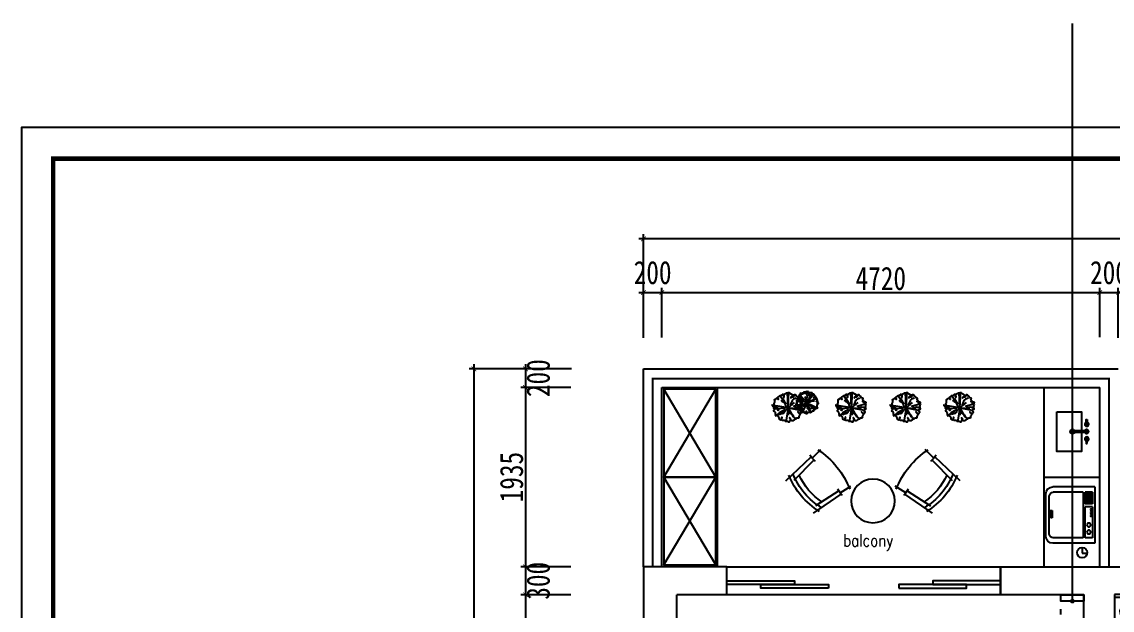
# Model space of a CAD drawing. Header units: millimetres. Extents: x -77055 to 331180, y -861586 to -491011.
# Drawn here: x 138908 to 150662, y -650723 to -644378 of the extents above; entities that cross this region are included whole.
import ezdxf

# ---------------------------------------------------------------- set-up
doc = ezdxf.new("R2010")
doc.units = ezdxf.units.MM
doc.header["$PDMODE"] = 3
for name, pattern in [('ACAD_ISO03W100', [30, 12, -18]), ('DASHED2', [0.375, 0.25, -0.125]), ('M-HIDDEN', [1.875, 1.25, -0.625])]:
    doc.linetypes.add(name, pattern=pattern)
for name, color, linetype in [('0-01图框模板说明', 2, 'Continuous'), ('0-02图框细线', 136, 'Continuous'), ('250', 250, 'Continuous'), ('5', 5, 'Continuous'), ('DOOR【门】', 1, 'Continuous'), ('IDS-FIXT', 31, 'Continuous'), ('IEM-18Norm', 30, 'Continuous'), ('IFF-PLANTS', 86, 'Continuous'), ('JP-高位家具', 1, 'Continuous'), ('PUB_TEXT', 7, 'Continuous')]:
    doc.layers.add(name, color=color, linetype=linetype)
doc.styles.add('_SIMPLEX', font='SIMPLEX.shx', dxfattribs={"width": 0.8})
doc.styles.add('DIM', font='simhei.ttf', dxfattribs={"width": 0.8})
doc.dimstyles.new('1-50', dxfattribs={"dimscale": 50, "dimtxt": 5, "dimasz": 1, "dimexe": 1, "dimexo": 0.1, "dimgap": 0.5, "dimtad": 1, "dimdec": 0, "dimdsep": 46, "dimtxsty": 'DIM', "dimblk": 'ARCHTICK', "dimcen": 4, "dimdle": 1, "dimclrd": 3, "dimclre": 3, "dimclrt": 1, "dimadec": 0, "dimazin": 0, "dimtfac": 1, "dimtdec": 0, "dimtmove": 2, "dimatfit": 3, "dimldrblk": 'DOT', "dimfxl": 15, "dimfxlon": 1, "dimarcsym": 0})

# ---------------------------------------------------------------- blocks, each defined once
blk = doc.blocks.new('_ArchTick')
at = {"color": 0, "linetype": 'ByBlock', "const_width": 0.15}
blk.add_lwpolyline([(-0.5, -0.5), (0.5, 0.5)], dxfattribs=at)
blk = doc.blocks.new('*D621')
at = {"layer": '250', "color": 3, "lineweight": -2}
for p, q in [((145558, -647298), (145858, -647298)), ((145608, -647787), (145608, -647248)), ((145808, -647782), (145808, -647248))]:
    blk.add_line(p, q, dxfattribs=at)
at = {"layer": 'Defpoints', "color": 0}
for p in [(145808, -647298), (145608, -647792), (145808, -647787)]:
    blk.add_point(p, dxfattribs=at)
at = {"layer": '250', "color": 3, "lineweight": -2, "xscale": 50, "yscale": 50, "zscale": 50, "rotation": 180}
blk.add_blockref('_ArchTick', (145608, -647298), dxfattribs=at)
at = {"layer": '250', "color": 3, "lineweight": -2, "xscale": 50, "yscale": 50, "zscale": 50}
blk.add_blockref('_ArchTick', (145808, -647298), dxfattribs=at)
at = {"layer": '250', "color": 1, "insert": (145708, -647084), "char_height": 250, "attachment_point": 5, "style": 'DIM'}
blk.add_mtext('200', dxfattribs=at)
blk = doc.blocks.new('_Dot')
at = {"color": 0, "linetype": 'ByBlock', "lineweight": -2}
blk.add_line((-0.5, 0), (-1, 0), dxfattribs=at)
at = {"color": 0, "linetype": 'ByBlock', "const_width": 0.5}
blk.add_lwpolyline([(-0.25, 0, 1), (0.25, 0, 1)], format="xyb", close=True, dxfattribs=at)
blk = doc.blocks.new('*D622')
at = {"layer": '250', "color": 3, "lineweight": -2}
for p, q in [((145758, -647298), (150578, -647298)), ((145808, -647782), (145808, -647248)), ((150528, -647778), (150528, -647248))]:
    blk.add_line(p, q, dxfattribs=at)
at = {"layer": 'Defpoints', "color": 0}
for p in [(150528, -647298), (145808, -647787), (150528, -647783)]:
    blk.add_point(p, dxfattribs=at)
at = {"layer": '250', "color": 3, "lineweight": -2, "xscale": 50, "yscale": 50, "zscale": 50, "rotation": 180}
blk.add_blockref('_ArchTick', (145808, -647298), dxfattribs=at)
at = {"layer": '250', "color": 3, "lineweight": -2, "xscale": 50, "yscale": 50, "zscale": 50}
blk.add_blockref('_ArchTick', (150528, -647298), dxfattribs=at)
at = {"layer": '250', "color": 1, "insert": (148168, -647147), "char_height": 250, "attachment_point": 5, "style": 'DIM'}
blk.add_mtext('4720', dxfattribs=at)
blk = doc.blocks.new('*D623')
at = {"layer": '250', "color": 3, "lineweight": -2}
for p, q in [((150478, -647298), (150778, -647298)), ((150528, -647778), (150528, -647248)), ((150728, -647787), (150728, -647248))]:
    blk.add_line(p, q, dxfattribs=at)
at = {"layer": 'Defpoints', "color": 0}
for p in [(150728, -647298), (150528, -647783), (150728, -647792)]:
    blk.add_point(p, dxfattribs=at)
at = {"layer": '250', "color": 3, "lineweight": -2, "xscale": 50, "yscale": 50, "zscale": 50, "rotation": 180}
blk.add_blockref('_ArchTick', (150528, -647298), dxfattribs=at)
at = {"layer": '250', "color": 3, "lineweight": -2, "xscale": 50, "yscale": 50, "zscale": 50}
blk.add_blockref('_ArchTick', (150728, -647298), dxfattribs=at)
at = {"layer": '250', "color": 1, "insert": (150628, -647084), "char_height": 250, "attachment_point": 5, "style": 'DIM'}
blk.add_mtext('200', dxfattribs=at)
blk = doc.blocks.new('*D630')
at = {"layer": '250', "color": 3, "lineweight": -2}
for p, q in [((144833, -648121), (144288, -648121)), ((144338, -648071), (144338, -648371)), ((144828, -648321), (144288, -648321))]:
    blk.add_line(p, q, dxfattribs=at)
at = {"layer": 'Defpoints', "color": 0}
for p in [(144838, -648121), (144338, -648321), (144833, -648321)]:
    blk.add_point(p, dxfattribs=at)
at = {"layer": '250', "color": 3, "lineweight": -2, "xscale": 50, "yscale": 50, "zscale": 50}
for p, rotation in [((144338, -648121), 90), ((144338, -648321), 270)]:
    blk.add_blockref('_ArchTick', p, dxfattribs=dict(at, rotation=rotation))
at = {"layer": '250', "color": 1, "insert": (144476, -648221), "char_height": 250, "attachment_point": 5, "rotation": 90, "style": 'DIM'}
blk.add_mtext('200', dxfattribs=at)
blk = doc.blocks.new('*D631')
at = {"layer": '250', "color": 3, "lineweight": -2}
for p, q in [((144338, -648271), (144338, -650306)), ((144828, -648321), (144288, -648321)), ((144668, -650256), (144288, -650256))]:
    blk.add_line(p, q, dxfattribs=at)
at = {"layer": 'Defpoints', "color": 0}
for p in [(144833, -648321), (144338, -650256), (144673, -650256)]:
    blk.add_point(p, dxfattribs=at)
at = {"layer": '250', "color": 3, "lineweight": -2, "xscale": 50, "yscale": 50, "zscale": 50}
for p, rotation in [((144338, -648321), 90), ((144338, -650256), 270)]:
    blk.add_blockref('_ArchTick', p, dxfattribs=dict(at, rotation=rotation))
at = {"layer": '250', "color": 1, "insert": (144188, -649288), "char_height": 250, "attachment_point": 5, "rotation": 90, "style": 'DIM'}
blk.add_mtext('1935', dxfattribs=at)
blk = doc.blocks.new('*D632')
at = {"layer": '250', "color": 3, "lineweight": -2}
for p, q in [((144828, -650256), (144288, -650256)), ((144338, -650206), (144338, -650606)), ((144828, -650556), (144288, -650556))]:
    blk.add_line(p, q, dxfattribs=at)
at = {"layer": 'Defpoints', "color": 0}
for p in [(144833, -650256), (144338, -650556), (144833, -650556)]:
    blk.add_point(p, dxfattribs=at)
at = {"layer": '250', "color": 3, "lineweight": -2, "xscale": 50, "yscale": 50, "zscale": 50}
for p, rotation in [((144338, -650256), 90), ((144338, -650556), 270)]:
    blk.add_blockref('_ArchTick', p, dxfattribs=dict(at, rotation=rotation))
at = {"layer": '250', "color": 1, "insert": (144476, -650406), "char_height": 250, "attachment_point": 5, "rotation": 90, "style": 'DIM'}
blk.add_mtext('300', dxfattribs=at)
blk = doc.blocks.new('*D633')
at = {"layer": '250', "color": 3, "lineweight": -2}
for p, q in [((144828, -650556), (144288, -650556)), ((144338, -650506), (144338, -657486)), ((144828, -657436), (144288, -657436))]:
    blk.add_line(p, q, dxfattribs=at)
at = {"layer": 'Defpoints', "color": 0}
for p in [(144833, -650556), (144338, -657436), (144833, -657436)]:
    blk.add_point(p, dxfattribs=at)
at = {"layer": '250', "color": 3, "lineweight": -2, "xscale": 50, "yscale": 50, "zscale": 50}
for p, rotation in [((144338, -650556), 90), ((144338, -657436), 270)]:
    blk.add_blockref('_ArchTick', p, dxfattribs=dict(at, rotation=rotation))
at = {"layer": '250', "color": 1, "insert": (144186, -653996), "char_height": 250, "attachment_point": 5, "rotation": 90, "style": 'DIM'}
blk.add_mtext('6880', dxfattribs=at)
blk = doc.blocks.new('*D648')
at = {"layer": '250', "color": 3, "lineweight": -2}
for p, q in [((159928, -646720), (145558, -646720)), ((145608, -647470), (145608, -646670)), ((159878, -647470), (159878, -646670))]:
    blk.add_line(p, q, dxfattribs=at)
at = {"layer": 'Defpoints', "color": 0}
for p in [(145608, -646720), (145608, -648048), (159878, -648048)]:
    blk.add_point(p, dxfattribs=at)
at = {"layer": '250', "color": 3, "lineweight": -2, "xscale": 50, "yscale": 50, "zscale": 50, "rotation": 180}
blk.add_blockref('_ArchTick', (145608, -646720), dxfattribs=at)
at = {"layer": '250', "color": 3, "lineweight": -2, "xscale": 50, "yscale": 50, "zscale": 50}
blk.add_blockref('_ArchTick', (159878, -646720), dxfattribs=at)
at = {"layer": '250', "color": 1, "insert": (152743, -646569), "char_height": 250, "attachment_point": 5, "style": 'DIM'}
blk.add_mtext('14270', dxfattribs=at)
blk = doc.blocks.new('*D650')
at = {"layer": '250', "color": 3, "lineweight": -2}
for p, q in [((144532, -648121), (143732, -648121)), ((143782, -648071), (143782, -659636)), ((144532, -659586), (143732, -659586))]:
    blk.add_line(p, q, dxfattribs=at)
at = {"layer": 'Defpoints', "color": 0}
for p in [(144833, -648121), (143782, -659586), (144833, -659586)]:
    blk.add_point(p, dxfattribs=at)
at = {"layer": '250', "color": 3, "lineweight": -2, "xscale": 50, "yscale": 50, "zscale": 50}
for p, rotation in [((143782, -648121), 90), ((143782, -659586), 270)]:
    blk.add_blockref('_ArchTick', p, dxfattribs=dict(at, rotation=rotation))
at = {"layer": '250', "color": 1, "insert": (143632, -653853), "char_height": 250, "attachment_point": 5, "rotation": 90, "style": 'DIM'}
blk.add_mtext('11465', dxfattribs=at)
blk = doc.blocks.new('TREE')
at = {"color": 0, "linetype": 'ByBlock'}
for p, q in [((0, 0), (-426, 453)), ((-28, 553), (-9, 216)), ((0, 0), (-500, -310)), ((0, 0), (-473, -365)), ((1, -2), (-184, 326)), ((-14, 124), (-37, 392)), ((0, 0), (-35, -318)), ((-2, -2), (384, 367)), ((0, 0), (227, 147)), ((0, 0), (381, 26)), ((0, 0), (325, -339)), ((0, 0), (223, -298)), ((-580, -11), (-189, -11)), ((-146, -21), (-393, -29)), ((189, -548), (66, -191))]:
    blk.add_line(p, q, dxfattribs=at)
for points in [[(-533, 172, 0.048549), (-538, 162, 0.190472), (-538, 152, -0.10101), (-534, 136, 0.307962), (-529, 126, 0.265853), (-522, 125, -0.124573), (-499, 128, -0.175417), (-471, 113, -0.55537), (-474, 103, -0.151111), (-493, 103, 0.037801), (-513, 108, 0.126958), (-522, 108, 0.229316), (-545, 84, 0.16988), (-545, 59, -0.10766), (-541, 26, 0.160613), (-535, -45, -0.11842), (-527, -95, -0.101826), (-531, -107, 0.641425), (-505, -139, 0.023709), (-443, -97, -0.264906), (-413, -93, -0.527356), (-410, -108, -0.115062), (-453, -136, 0.153737), (-493, -166, 0.227692), (-497, -195, -0.107046), (-494, -249, 0.304489), (-478, -282, 0.118537), (-445, -292, -0.24455), (-417, -310, -0.401226), (-423, -336, 0.516312), (-423, -369, 0.207858), (-395, -376, -0.205707), (-373, -381, 0.042292), (-366, -398, 0.27872), (-293, -406, 0.371124), (-277, -369, -0.162146), (-276, -332, -0.092503), (-254, -296, -0.92822), (-245, -302, 0.045097), (-264, -338, 0.271844), (-261, -356, -0.045638), (-237, -394, -0.351087), (-245, -437, 0.267635), (-276, -481, 0.456302), (-255, -503, 0.224849), (-239, -495, -0.702819), (-221, -501, 0.36667), (-167, -517, -0.306593), (-116, -526, 0.365707), (-41, -531, 0.229267), (-32, -515, -0.531538), (-16, -505, 0.038694), (27, -520, 0.546027), (39, -510, 0.008428), (32, -472, -1.045168), (37, -471, 0.024954), (85, -536, 0.277631), (132, -553, 0.618575), (136, -539, 0.07332), (112, -501, -0.264636), (108, -484, -0.283668), (151, -475, 0.151544), (216, -478, 0.263252), (240, -456, -0.276965), (266, -432, -0.00619), (307, -424, 0.292035), (342, -392, 0.386467), (334, -377, -0.479561), (328, -327, -0.347201), (364, -322, 0.24097), (407, -324, 0.319278), (424, -297, -0.256097), (439, -262, 0.599235), (437, -247, 0.047891), (392, -236, -0.010419), (332, -226, -1.343777), (334, -221, -0.207946), (408, -227, 0.33552), (447, -221, 0.15502), (468, -176, -0.317336), (499, -144, 0.33213), (532, -107, 0.295355), (520, -83, -0.3785), (502, -32, 0.22719), (500, 14, 0.002774), (486, 38, -0.340727), (489, 58, 0.192143), (500, 81, 0.191783), (474, 155, 0.399061), (419, 160, -0.281864), (340, 151, -0.778653), (341, 160, 0.05714), (390, 169, 0.298226), (428, 213, -0.213147), (451, 252, 0.598277), (448, 281, 0.136008), (413, 299, -0.239617), (383, 322, 0.225446), (329, 367, -0.274678), (282, 414, 0.625959), (207, 429, -0.077436), (161, 385, -1.722769), (161, 389, 0.182225), (191, 427, -0.220662), (213, 451, 0.440558), (221, 473, 0.255848), (180, 500, 0.203833), (140, 487, -0.381368), (42, 488, 0.289099), (-77, 508, 0.098536), (-107, 488, -0.37499), (-148, 485, 0.295657), (-212, 490, 0.325049), (-226, 463, -0.444778), (-241, 442, -0.072527), (-280, 445, 0.724317), (-286, 435, 0.036145), (-225, 376, 0.245611), (-185, 367, -0.314344), (-138, 351, -0.471362), (-150, 307, -0.328571), (-187, 315, 0.165469), (-233, 341, -0.289587), (-308, 411, 0.485494), (-358, 433, 0.37279), (-379, 377, -0.569082), (-398, 355, 0.406999), (-425, 335, -0.196889), (-455, 288, -0.049165), (-529, 245, 0.519447), (-535, 215, -0.377457), (-533, 172, 3.957934)], [(15, 56, -0.10196), (60, 209, 0.275224), (55, 302, -0.168848), (27, 414, -2.224984)], [(-390, 62, -0.036231), (-288, 26, 0.185457), (-162, 20, -0.211068), (-43, 9, 0.149215), (0, 0, -8.760448)], [(487, -11, 0.172133), (370, 10, -0.196086), (205, 48, 0.316741), (120, 48, -11.613477)], [(-159, -464, 0.391732), (-139, -392, -0.180788), (-149, -315, -0.13994), (-84, -199, 0.260432), (-59, -111, -0.869243)], [(295, -451, 0.133517), (268, -402, 0.059364), (224, -366, -0.223064), (177, -290, 0.236418), (120, -204, -0.461399)]]:
    blk.add_lwpolyline(points, format="xyb", dxfattribs=at)
blk = doc.blocks.new('A$C54042851')
at = {"layer": 'PUB_TEXT', "color": 5, "style": '_SIMPLEX', "width": 0.8}
blk.add_text(' balcony', height=133.3, rotation=360, dxfattribs=at).set_placement((-89, 6251))
blk = doc.blocks.new('A$C3FA61304')
at = {"color": 251}
for p, q in [((38, 561), (38, 113)), ((444, 611), (88, 611)), ((444, 64), (444, 611)), ((471, 611), (471, 236)), ((559, 611), (471, 611)), ((559, 236), (559, 611)), ((55, 363, -1341), (55, 287, -1341)), ((76, 368, -1341), (60, 368, -1341)), ((60, 282, -1341), (76, 282, -1341)), ((76, 282, -1341), (76, 368, -1341)), ((559, 236), (471, 236)), ((471, 200), (471, 64)), ((559, 200), (471, 200)), ((505, 190, -1341), (489, 190, -1341)), ((489, 73, -1341), (489, 190, -1341)), ((505, 73, -1341), (505, 190, -1341)), ((521, 73, -1341), (521, 190, -1341)), ((536, 190, -1341), (521, 190, -1341)), ((536, 73, -1341), (536, 190, -1341)), ((559, 64), (559, 200)), ((444, 64), (88, 64)), ((559, 64), (471, 64)), ((505, 73, -1341), (489, 73, -1341)), ((536, 73, -1341), (521, 73, -1341))]:
    blk.add_line(p, q, dxfattribs=at)
for centre, radius in [((514, 540, -1341), 23.1), ((514, 455, -1341), 23.1), ((538, 342, -1341), 8.22), ((538, 307, -1341), 8.22), ((538, 273, -1341), 8.22)]:
    blk.add_circle(centre, radius, dxfattribs=at)
for centre, radius, start, end in [((88, 561), 49.5, 90, 180), ((60, 363, -1341), 4.95, 90, 180), ((60, 287, -1341), 4.95, 180, 270), ((88, 113), 49.5, 180, 270)]:
    blk.add_arc(centre, radius, start, end, dxfattribs=at)
at = {"layer": 'IDS-FIXT', "ltscale": 3}
for p, q in [((587, 674), (82, 674)), ((587, 0), (587, 674)), ((0, 592), (0, 82)), ((587, 0), (82, 0))]:
    blk.add_line(p, q, dxfattribs=at)
for centre, start, end in [((82, 592), 90, 180), ((82, 82), 180, 270)]:
    blk.add_arc(centre, 82.5, start, end, dxfattribs=at)
blk = doc.blocks.new('941RFD')
at = {"color": 2}
for p, q in [((40964, 8550), (40841, 8550)), ((40964, 8532), (40841, 8532))]:
    blk.add_line(p, q, dxfattribs=at)
for points in [[(40643, 8754), (40909, 8754), (40909, 8328), (40643, 8328)], [(40971, 8671), (40971, 8613), (40959, 8613), (40959, 8671)], [(40971, 8411), (40971, 8469), (40959, 8469), (40959, 8411)]]:
    blk.add_lwpolyline(points, close=True, dxfattribs=at)
for radius in [24, 16]:
    blk.add_circle((40812, 8541), radius, dxfattribs=at)
for centre, radius, start, end in [((40965, 8621), 22, 105.2764, 74.7237), ((40841, 8541), 8.57, 90, 270), ((40965, 8461), 22, 285.2764, 254.7237), ((40965, 8541), 22, 202.9179, 157.0821), ((40964, 8541), 8.57, 270, 90)]:
    blk.add_arc(centre, radius, start, end, dxfattribs=at)
blk = doc.blocks.new('gf')
at = {"color": 2}
for p, q in [((97403, -12710), (97767, -12961)), ((97737, -13001), (97429, -12806)), ((98964, -12710), (98600, -12961)), ((98629, -13001), (98938, -12806)), ((97755, -12976), (97894, -13063)), ((98612, -12976), (98473, -13063)), ((97044, -13135), (97374, -13447)), ((99323, -13135), (98993, -13447)), ((97409, -13406), (97146, -13138)), ((98957, -13406), (99220, -13138)), ((97389, -13429), (97501, -13545)), ((98978, -13429), (98865, -13545))]:
    blk.add_line(p, q, dxfattribs=at)
blk.add_circle((98183, -12871), 286, dxfattribs=at)
for centre, radius, start, end in [((97992, -13570), 979, 121.3946, 158.2037), ((97972, -13551), 897, 120.805, 158.5297), ((98395, -13551), 897, 21.4703, 59.195), ((98375, -13570), 979, 21.7963, 58.6054), ((98288, -13377), 666, 139.0444, 148.0705), ((98079, -13377), 666, 31.9295, 40.9556), ((96878, -12636), 1075, 302.7424, 338.895), ((99489, -12636), 1075, 201.105, 237.2576), ((97891, -13867), 666, 133.9798, 143.3347), ((98475, -13867), 666, 36.6653, 46.0202)]:
    blk.add_arc(centre, radius, start, end, dxfattribs=at)
at = {"color": 1}
for centre, start, end in [((97972, -13551), 123.4784, 155.6579), ((98395, -13551), 24.3421, 56.5216)]:
    blk.add_arc(centre, 829, start, end, dxfattribs=at)
blk = doc.blocks.new('A$C277C16EF')
at = {"layer": '0-01图框模板说明', "color": 2, "const_width": 49}
blk.add_lwpolyline([(-338, 19745), (-338, 338), (-28062, 338), (-28062, 19745)], close=True, dxfattribs=at)
at = {"layer": '0-02图框细线'}
blk.add_lwpolyline([(0, 20083), (0, 0), (-28400, 0), (-28400, 20083)], close=True, dxfattribs=at)
blk = doc.blocks.new('A$C4EE4461C')
at = {"color": 2, "ltscale": 1000}
for p, q in [((2065, 2400), (65, 2400)), ((65, 2400), (65, 600)), ((2065, 600), (2065, 2400)), ((1465, 600), (1465, 2282)), ((65, 600), (2065, 600))]:
    blk.add_line(p, q, dxfattribs=at)
at = {"color": 8, "ltscale": 1000}
blk.add_line((265, 2400), (265, 600), dxfattribs=at)
at = {"color": 8, "linetype": 'DASHED2', "ltscale": 0.5}
for p, q in [((1505, 2400), (376, 569)), ((1385, 600), (1385, 2125))]:
    blk.add_line(p, q, dxfattribs=at)
at = {"color": 1, "ltscale": 1000}
for p, q in [((1525, 2400), (561, 579)), ((2035, 600), (2035, 2400))]:
    blk.add_line(p, q, dxfattribs=at)
at = {"color": 3}
blk.add_lwpolyline([(2065, 864), (2025, 864), (2025, 2064), (2065, 2064)], close=True, dxfattribs=at)
at = {"color": 2, "ltscale": 1000}
blk.add_open_spline([(184, 2400), (105, 2470), (-12, 2499), (10, 2289), (68, 2182), (3, 1991), (86, 1772), (27, 1228), (77, 1300), (3, 1016), (94, 799), (-32, 552), (111, 521), (313, 633), (478, 509), (703, 591), (809, 597), (869, 600)], degree=3, knots=[0, 0, 0, 0, 140.356688, 240.855445, 374.272085, 514.628774, 800.960617, 1037.309606, 1234.977718, 1501.883052, 1872.056655, 1990.732643, 2052.345442, 2125.407537, 2467.000811, 2608.004871, 2786.638856, 2786.638856, 2786.638856, 2786.638856], dxfattribs=at)
at = {"color": 1, "ltscale": 1000}
for points, knots in [([(1688, 2229), (1795, 2295), (1953, 2392), (1909, 2210), (1886, 2123), (1884, 2065), (1884, 2028)], [0, 0, 0, 0, 257.192142, 380.388355, 440.188761, 557.045341, 557.045341, 557.045341, 557.045341]), ([(1752, 2250), (1673, 2293), (1518, 2376), (1604, 2161), (1585, 2062), (1567, 1984), (1589, 1902), (1590, 1840), (1566, 1746), (1710, 1865), (1780, 1872), (1809, 1874)], [0, 0, 0, 0, 197.98522, 383.798459, 461.536852, 537.063609, 629.138715, 719.341985, 744.183766, 895.041347, 1000.692483, 1000.692483, 1000.692483, 1000.692483]), ([(1852, 2122), (1859, 2101), (1873, 2061), (1912, 1977), (1887, 1900), (1942, 1802), (1855, 1790), (1809, 1866), (1743, 1866), (1721, 1866)], [0, 0, 0, 0, 70.314327, 132.712823, 281.06886, 345.030234, 373.143701, 508.899423, 574.349148, 574.349148, 574.349148, 574.349148]), ([(1765, 1705), (1686, 1748), (1531, 1831), (1617, 1617), (1598, 1517), (1580, 1439), (1602, 1357), (1603, 1295), (1579, 1202), (1723, 1320), (1793, 1327), (1822, 1329)], [0, 0, 0, 0, 197.98522, 383.798459, 461.536852, 537.063609, 629.138715, 719.341985, 744.183766, 895.041347, 1000.692483, 1000.692483, 1000.692483, 1000.692483]), ([(1701, 1684), (1808, 1750), (1966, 1847), (1922, 1665), (1899, 1578), (1897, 1521), (1897, 1483)], [0, 0, 0, 0, 257.192142, 380.388355, 440.188761, 557.045341, 557.045341, 557.045341, 557.045341]), ([(1865, 1577), (1872, 1556), (1886, 1517), (1925, 1433), (1900, 1355), (1955, 1258), (1868, 1246), (1822, 1321), (1756, 1321), (1734, 1321)], [0, 0, 0, 0, 70.314327, 132.712823, 281.06886, 345.030234, 373.143701, 508.899423, 574.349148, 574.349148, 574.349148, 574.349148]), ([(1765, 1136), (1686, 1179), (1531, 1262), (1617, 1047), (1598, 947), (1580, 869), (1602, 788), (1603, 726), (1579, 632), (1723, 750), (1793, 757), (1822, 760)], [0, 0, 0, 0, 197.98522, 383.798459, 461.536852, 537.063609, 629.138715, 719.341985, 744.183766, 895.041347, 1000.692483, 1000.692483, 1000.692483, 1000.692483]), ([(1701, 1115), (1808, 1181), (1966, 1278), (1922, 1095), (1899, 1008), (1897, 951), (1897, 913)], [0, 0, 0, 0, 257.192142, 380.388355, 440.188761, 557.045341, 557.045341, 557.045341, 557.045341]), ([(1865, 1007), (1872, 986), (1886, 947), (1925, 863), (1900, 786), (1955, 688), (1868, 676), (1822, 751), (1756, 751), (1734, 751)], [0, 0, 0, 0, 70.314327, 132.712823, 281.06886, 345.030234, 373.143701, 508.899423, 574.349148, 574.349148, 574.349148, 574.349148])]:
    blk.add_open_spline(points, degree=3, knots=knots, dxfattribs=at)
blk = doc.blocks.new('*D693')
at = {"layer": '250', "color": 3, "lineweight": -2}
for p, q in [((-23716, -597913), (-22916, -597913)), ((-22966, -597863), (-22966, -598503)), ((-23716, -598453), (-22916, -598453)), ((176589, -649385), (176589, -648585)), ((180979, -649385), (180979, -648585)), ((176539, -648635), (181029, -648635))]:
    blk.add_line(p, q, dxfattribs=at)
at = {"layer": 'Defpoints', "color": 0}
for p in [(-25214, -597913), (-24189, -598453), (-22966, -598453), (180979, -648635), (176589, -650556), (180979, -650556)]:
    blk.add_point(p, dxfattribs=at)
at = {"layer": '250', "color": 3, "lineweight": -2, "xscale": 50, "yscale": 50, "zscale": 50}
for p, rotation in [((-22966, -597913), 90), ((-22966, -598453), 270), ((176589, -648635), 180)]:
    blk.add_blockref('_ArchTick', p, dxfattribs=dict(at, rotation=rotation))
blk.add_blockref('_ArchTick', (180979, -648635), dxfattribs=at)
at = {"layer": '250', "color": 1, "insert": (-23168, -598183), "char_height": 250, "attachment_point": 5, "rotation": 90, "style": 'DIM'}
blk.add_mtext('540', dxfattribs=at)
at = {"layer": '250', "color": 1, "insert": (178784, -648483), "char_height": 250, "attachment_point": 5, "style": 'DIM'}
blk.add_mtext('4390', dxfattribs=at)
blk = doc.blocks.new('*D697')
at = {"layer": '250', "color": 3, "lineweight": -2}
for p, q in [((-22966, -602663), (-22966, -607118)), ((-23716, -602713), (-22916, -602713)), ((-23716, -607068), (-22916, -607068)), ((150253, -655191), (149547, -655191)), ((149597, -656986), (149597, -655141)), ((150253, -656936), (149547, -656936))]:
    blk.add_line(p, q, dxfattribs=at)
at = {"layer": 'Defpoints', "color": 0}
for p in [(-24429, -602713), (-24429, -607068), (-22966, -607068), (149597, -655191), (150258, -655191), (150258, -656936)]:
    blk.add_point(p, dxfattribs=at)
at = {"layer": '250', "color": 3, "lineweight": -2, "xscale": 50, "yscale": 50, "zscale": 50}
for p, rotation in [((-22966, -602713), 90), ((-22966, -607068), 270), ((149597, -655191), 90), ((149597, -656936), 270)]:
    blk.add_blockref('_ArchTick', p, dxfattribs=dict(at, rotation=rotation))
at = {"layer": '250', "color": 1, "char_height": 250, "attachment_point": 5, "rotation": 90, "style": 'DIM'}
for s, insert in [('4355', (-23116, -604890)), ('1745', (149447, -656063))]:
    blk.add_mtext(s, dxfattribs=dict(at, insert=insert))
blk = doc.blocks.new('*D698')
at = {"layer": '250', "color": 3, "lineweight": -2}
for p, q in [((-23716, -607068), (-22916, -607068)), ((-22966, -607018), (-22966, -607358)), ((-23716, -607308), (-22916, -607308)), ((150213, -655191), (149740, -655191)), ((149790, -656986), (149790, -655141)), ((150253, -656936), (149740, -656936))]:
    blk.add_line(p, q, dxfattribs=at)
at = {"layer": 'Defpoints', "color": 0}
for p in [(-24429, -607068), (-24189, -607308), (-22966, -607308), (149790, -655191), (150218, -655191), (150258, -656936)]:
    blk.add_point(p, dxfattribs=at)
at = {"layer": '250', "color": 3, "lineweight": -2, "xscale": 50, "yscale": 50, "zscale": 50}
for p, rotation in [((-22966, -607068), 90), ((-22966, -607308), 270), ((149790, -655191), 90), ((149790, -656936), 270)]:
    blk.add_blockref('_ArchTick', p, dxfattribs=dict(at, rotation=rotation))
at = {"layer": '250', "color": 1, "char_height": 250, "attachment_point": 5, "rotation": 90, "style": 'DIM'}
for s, insert in [('240', (-22778, -606855)), ('1745', (149640, -656063))]:
    blk.add_mtext(s, dxfattribs=dict(at, insert=insert))
blk = doc.blocks.new('*D699')
at = {"layer": '250', "color": 3, "lineweight": -2}
for p, q in [((-23716, -607308), (-22916, -607308)), ((-22966, -607258), (-22966, -607918)), ((-23716, -607868), (-22916, -607868)), ((157088, -650561), (157088, -650872)), ((158853, -650561), (158853, -650872)), ((157038, -650822), (158903, -650822))]:
    blk.add_line(p, q, dxfattribs=at)
at = {"layer": 'Defpoints', "color": 0}
for p in [(-24189, -607308), (-25224, -607868), (-22966, -607868), (157088, -650556), (158853, -650556), (158853, -650822)]:
    blk.add_point(p, dxfattribs=at)
at = {"layer": '250', "color": 3, "lineweight": -2, "xscale": 50, "yscale": 50, "zscale": 50}
for p, rotation in [((-22966, -607308), 90), ((-22966, -607868), 270), ((157088, -650822), 180)]:
    blk.add_blockref('_ArchTick', p, dxfattribs=dict(at, rotation=rotation))
blk.add_blockref('_ArchTick', (158853, -650822), dxfattribs=at)
at = {"layer": '250', "color": 1, "insert": (-23168, -607588), "char_height": 250, "attachment_point": 5, "rotation": 90, "style": 'DIM'}
blk.add_mtext('560', dxfattribs=at)
at = {"layer": '250', "color": 1, "insert": (157971, -650672), "char_height": 250, "attachment_point": 5, "style": 'DIM'}
blk.add_mtext('1765', dxfattribs=at)

msp = doc.modelspace()

# ---------------------------------------------------------------- linework, layer by layer
at = {"layer": '250', "color": 2}
for p, q in [((145608.3, -650255.8), (145608.3, -648120.8)), ((145608.3, -648120.8), (150728.3, -648120.8)), ((145808.3, -650255.8), (145808.3, -648320.8)), ((145808.3, -648320.8), (150528.3, -648320.8)), ((146408.3, -650255.8), (146408.3, -648320.8)), ((150528.3, -650255.8), (150528.3, -648320.8))]:
    msp.add_line(p, q, dxfattribs=at)
at = {"layer": '250', "color": 1}
for p, q in [((149928.3, -650255.8), (149928.3, -648320.8)), ((149928.3, -649288.3), (150528.3, -649288.3))]:
    msp.add_line(p, q, dxfattribs=at)
at = {"layer": '250', "color": 7}
for p, q in [((150339.2, -650047.5), (150339.2, -650107.5)), ((150339.2, -650107.5), (150394, -650107.5)), ((145808.3, -650255.8), (145608.3, -650255.8)), ((145608.3, -650255.8), (145608.3, -657975.8)), ((146508.3, -650255.8), (145808.3, -650255.8)), ((146508.3, -650555.8), (146508.3, -650255.8)), ((149458.3, -650555.8), (149458.3, -650255.8)), ((149458.3, -650255.8), (150528.3, -650255.8)), ((150528.3, -650255.8), (151573.3, -650255.8)), ((145968.3, -657435.8), (145968.3, -650555.8)), ((146508.3, -650555.8), (145968.3, -650555.8)), ((150358.3, -650555.8), (149458.3, -650555.8)), ((150358.3, -653990.8), (150358.3, -650555.8))]:
    msp.add_line(p, q, dxfattribs=at)
at = {"layer": '250', "color": 1, "const_width": 20}
msp.add_lwpolyline([(145708.3, -650255.8), (145708.3, -648227.3), (150627.2, -648227.3), (150627.2, -650255.8)], dxfattribs=at)
at = {"layer": '250', "color": 1}
msp.add_lwpolyline([(146388.3, -648340.8), (145828.3, -648340.8), (145828.3, -650235.8), (146388.3, -650235.8)], close=True, dxfattribs=at)
at = {"layer": '250', "color": 8}
for points in [[(145828.3, -650235.8), (146388.3, -649288.3), (145828.3, -649288.3), (146388.3, -648340.8)], [(146388.3, -650235.8), (145828.3, -649288.3), (146388.3, -649288.3), (145828.3, -648340.8)]]:
    msp.add_lwpolyline(points, dxfattribs=at)
at = {"layer": '250', "color": 251}
msp.add_lwpolyline([(149458.3, -650255.8), (149458.3, -650555.8), (146508.3, -650555.8), (146508.3, -650255.8)], close=True, dxfattribs=at)
at = {"layer": '250', "color": 2}
for points in [[(147238.3, -650445.8), (146508.3, -650445.8), (146508.3, -650405.8), (147238.3, -650405.8)], [(147603.3, -650485.8), (146873.3, -650485.8), (146873.3, -650445.8), (147603.3, -650445.8)], [(148363.3, -650485.8), (149093.3, -650485.8), (149093.3, -650445.8), (148363.3, -650445.8)], [(148728.3, -650445.8), (149458.3, -650445.8), (149458.3, -650405.8), (148728.3, -650405.8)], [(150358.3, -650625.8), (150108.3, -650625.8), (150108.3, -650555.8), (150358.3, -650555.8)]]:
    msp.add_lwpolyline(points, close=True, dxfattribs=at)
at = {"layer": '250', "color": 7}
msp.add_circle((150339.2, -650102.5), 55, dxfattribs=at)
at = {"layer": 'DOOR【门】', "color": 8, "linetype": 'ACAD_ISO03W100', "ltscale": 5}
msp.add_line((150108.3, -653920.8), (150108.3, -650625.8), dxfattribs=at)
at = {"layer": 'IEM-18Norm', "linetype": 'M-HIDDEN', "ltscale": 0.2}
msp.add_circle((147374.5, -648485.4), 108.3, dxfattribs=at)

# ---------------------------------------------------------------- block references
at = {"color": 0}
msp.add_blockref('941RFD', (109422.7, -657338.2), dxfattribs=at)
at = {"color": 2, "ltscale": 100}
msp.add_blockref('A$C54042851', (147776.8, -656288.3), dxfattribs=at)
at = {"layer": '250', "color": 7}
msp.add_blockref('A$C277C16EF', (167307.7, -665598.2), dxfattribs=at)
at = {"layer": '250', "color": 7, "yscale": 0.8333333333721384, "rotation": 90}
msp.add_blockref('A$C4EE4461C', (152688.3, -652620.6), dxfattribs=at)
at = {"layer": '5', "xscale": -0.8999999999941792, "yscale": 0.8999999999941792, "zscale": 0.9, "rotation": 180}
msp.add_blockref('A$C3FA61304', (149948.3, -649394.5), dxfattribs=at)
at = {"layer": 'IFF-PLANTS'}
for p, xscale, yscale, zscale, rotation in [((147167.8, -648542.2), -0.2900516158508787, 0.2900516158551909, 0.2900516158536585, 124.2149886186167), ((147369, -648487.2), 0.2175387118789918, 0.2175387119059451, 0.2175387118902439, 201.1796316261226), ((147852.8, -648542.2), -0.2900516158508787, 0.2900516158551909, 0.2900516158536585, 124.2149886186167), ((148440, -648542.2), -0.2900516158508787, 0.2900516158551909, 0.2900516158536585, 124.2149886186167), ((149019.7, -648542.2), -0.2900516158508787, 0.2900516158551909, 0.2900516158536585, 124.2149886186167)]:
    msp.add_blockref('TREE', p, dxfattribs=dict(at, xscale=xscale, yscale=yscale, zscale=zscale, rotation=rotation))
at = {"layer": 'JP-高位家具', "color": 7, "xscale": -0.823283999983687, "yscale": 0.8232840000127908, "zscale": 0.8232839999999999, "rotation": 180}
msp.add_blockref('gf', (67251, -660141.4), dxfattribs=at)

# ---------------------------------------------------------------- dimensions: what is measured, and where the dimension line sits
at = {"layer": '250', "color": 7}
for base, p1, p2, picture, middle in [((-22966, -598452.7), (-25214.4, -597912.7), (-24189.4, -598452.7), '*D693', (-23167.7, -598182.7)), ((-22966, -607307.7), (-24429.4, -607067.7), (-24189.4, -607307.7), '*D698', (-22778.5, -606854.6)), ((-22966, -607867.7), (-24189.4, -607307.7), (-25224.4, -607867.7), '*D699', (-23167.7, -607587.7)), ((144337.8, -648320.8), (144837.8, -648120.8), (144832.8, -648320.8), '*D630', (144476, -648220.8)), ((144337.8, -650555.8), (144832.8, -650255.8), (144832.8, -650555.8), '*D632', (144476, -650405.8))]:
    dim = msp.add_linear_dim(base=base, p1=p1, p2=p2, angle=270, dimstyle='1-50', dxfattribs=at)
    dim.commit()
    dim.dimension.update_dxf_attribs({"geometry": picture, "text_midpoint": middle, "dimtype": 160})
for base, p1, p2, angle, picture, middle in [((-22966, -607067.7), (-24429.4, -602712.7), (-24429.4, -607067.7), 270, '*D697', (-23116, -604890.2)), ((145808.3, -647298.3), (145608.3, -647791.8), (145808.3, -647786.8), 180, '*D621', (145708.3, -647084.4)), ((150728.3, -647298.3), (150528.3, -647783.5), (150728.3, -647791.8), 180, '*D623', (150628.3, -647084.4)), ((150528.3, -647298.3), (145808.3, -647786.8), (150528.3, -647783.5), 180, '*D622', (148168.3, -647146.9)), ((143781.8, -659585.8), (144832.8, -648120.8), (144832.8, -659585.8), 270, '*D650', (143631.8, -653853.3)), ((144337.8, -650255.8), (144832.8, -648320.8), (144672.8, -650255.8), 270, '*D631', (144187.8, -649288.3)), ((144337.8, -657435.8), (144832.8, -650555.8), (144832.8, -657435.8), 270, '*D633', (144186.3, -653995.8))]:
    dim = msp.add_linear_dim(base=base, p1=p1, p2=p2, angle=angle, dimstyle='1-50', dxfattribs=at)
    dim.commit()
    dim.dimension.update_dxf_attribs({"geometry": picture, "text_midpoint": middle})
dim = msp.add_linear_dim(base=(145608.3, -646719.9), p1=(159878.3, -648048.3), p2=(145608.3, -648048.3), dimstyle='1-50', dxfattribs=at)
dim.commit()
dim.dimension.update_dxf_attribs({"geometry": '*D648', "text_midpoint": (152743.3, -646568.5)})

# ---------------------------------------------------------------- leaders
at = {"layer": '250', "color": 2}
msp.add_leader([(150233.3, -650625.8), (150233.3, -644395.7)], dimstyle='1-50', override={"dimgap": 0.5, "dimtad": 0}, dxfattribs=at)

doc.saveas('drawing.dxf')
